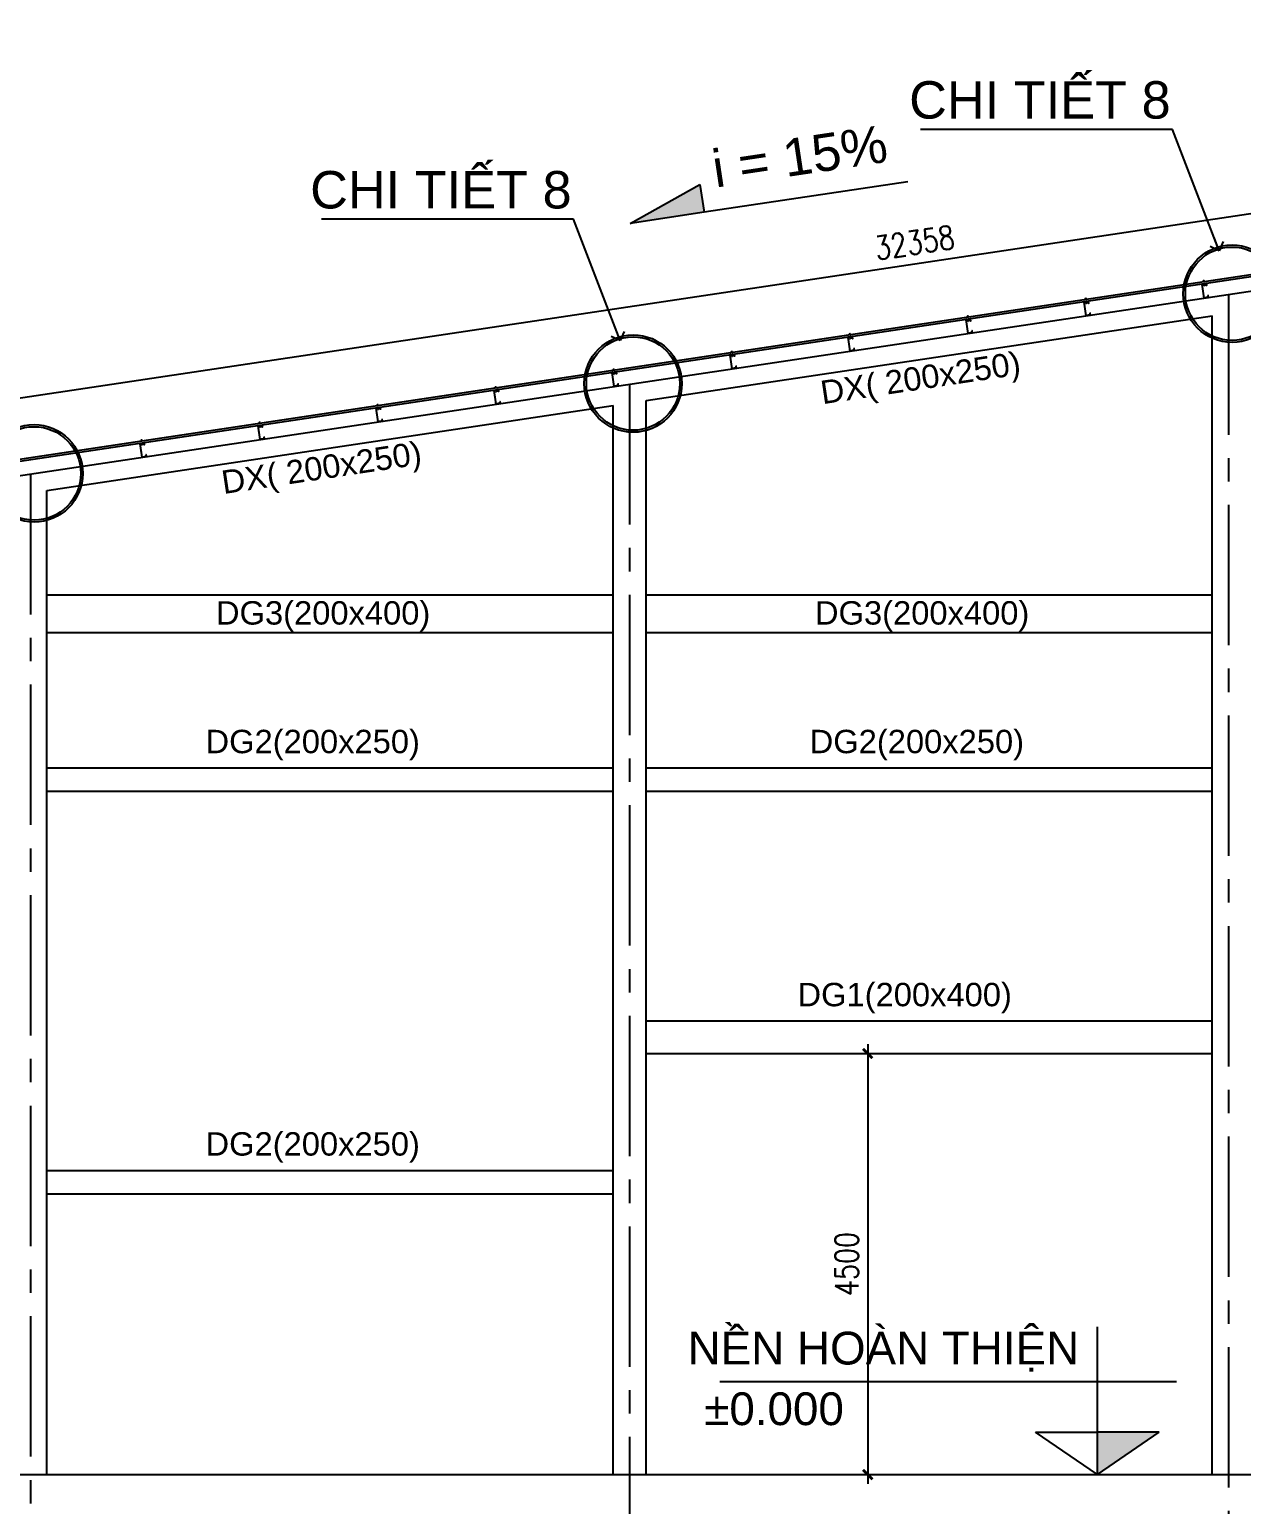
# Model space of a CAD drawing. Header units: inches. Extents: x 651127 to 1529722, y 768575 to 1021311.
# Drawn here: x 1013661 to 1026610, y 843677 to 859439 of the extents above; entities that cross this region are included whole.
import ezdxf
from ezdxf.enums import TextEntityAlignment as Align

# ---------------------------------------------------------------- set-up
doc = ezdxf.new("R2010")
doc.units = ezdxf.units.IN
doc.header["$LTSCALE"] = 1000
doc.header["$MEASUREMENT"] = 0
doc.linetypes.add('CENTER2', pattern=[1.125, 0.75, -0.125, 0.125, -0.125])
doc.layers.get('DEFPOINTS').update_dxf_attribs({"color": 8, "lineweight": 9})
for name, color, linetype in [('DWGshare.com_10', 7, 'Continuous'), ('DWGshare.com_16', 2, 'Continuous'), ('DWGshare.com_19', 136, 'Continuous'), ('DWGshare.com_2', 147, 'Continuous'), ('DWGshare.com_3', 7, 'Continuous'), ('DWGshare.com_32', 253, 'Continuous'), ('DWGshare.com_33', 9, 'Continuous'), ('DWGshare.com_34', 1, 'Continuous'), ('DWGshare.com_35', 9, 'Continuous'), ('DWGshare.com_4', 8, 'CENTER2')]:
    doc.layers.add(name, color=color, linetype=linetype)
doc.styles.add('DWGshare.com_11', font='VNI-HelveB.TTF')
doc.styles.add('DWGshare.com_14', font='romans.shx', dxfattribs={"width": 0.8})
doc.styles.add('DWGshare.com_4', font='romans.shx', dxfattribs={"width": 0.8})
doc.styles.add('DWGshare.com_6', font='VHELVEN.TTF')
doc.dimstyles.new('DWGshare.com_1', dxfattribs={"dimscale": 100, "dimtxt": 2.5, "dimasz": 1, "dimexe": 1, "dimexo": 1.5, "dimgap": 1, "dimtad": 1, "dimdec": 0, "dimzin": 0, "dimdsep": 46, "dimtxsty": 'DWGshare.com_4', "dimblk": 'DWGshare.com_1', "dimcen": 1.5, "dimdle": 1, "dimclrd": 256, "dimclre": 256, "dimclrt": 7, "dimadec": 0, "dimazin": 0, "dimtfac": 1, "dimtdec": 0, "dimtix": 1, "dimtmove": 2, "dimatfit": 3, "dimfxl": 1, "dimtolj": 1, "dimtzin": 0, "dimarcsym": 0})
doc.dimstyles.new('DWGshare.com_10', dxfattribs={"dimscale": 100, "dimtxt": 2.5, "dimasz": 1.5, "dimexe": 1.5, "dimexo": 1.5, "dimgap": 1, "dimtad": 1, "dimdec": 0, "dimzin": 0, "dimdsep": 46, "dimtxsty": 'DWGshare.com_14', "dimblk": 'DWGshare.com_1', "dimcen": 3, "dimdle": 1.5, "dimclrd": 252, "dimclre": 252, "dimclrt": 7, "dimadec": 0, "dimazin": 0, "dimtfac": 1, "dimtdec": 0, "dimtix": 1, "dimtmove": 2, "dimatfit": 3, "dimldrblk": 'DWGshare.com_13', "dimfxl": 1, "dimtolj": 1, "dimtzin": 0, "dimlwd": -1, "dimlwe": -1, "dimarcsym": 0})

# ---------------------------------------------------------------- blocks, each defined once
blk = doc.blocks.new('DWGshare.com_1')
at = {"color": 0, "linetype": 'ByBlock', "const_width": 0.3}
blk.add_lwpolyline([(-0.5, -0.5), (0.5, 0.5)], dxfattribs=at)
blk = doc.blocks.new('*D1250')
at = {"layer": 'DEFPOINTS', "color": 0, "transparency": 16777216}
for p in [(1039151, 859340), (1039273, 858529), (1007273, 853729)]:
    blk.add_point(p, dxfattribs=at)
at = {"layer": 'DWGshare.com_2', "lineweight": -2, "transparency": 16777216}
for p, q in [((1007052, 854525), (1039250, 859355)), ((1039250, 858677), (1039136, 859439)), ((1007250, 853877), (1007136, 854639))]:
    blk.add_line(p, q, dxfattribs=at)
at = {"layer": 'DWGshare.com_2', "lineweight": -2, "transparency": 16777216, "xscale": 100, "yscale": 100, "zscale": 100}
for p, rotation in [((1039151, 859340), 8.530765609948126), ((1007151, 854540), 188.5307656099481)]:
    blk.add_blockref('DWGshare.com_1', p, dxfattribs=dict(at, rotation=rotation))
at = {"layer": 'DWGshare.com_2', "color": 7, "transparency": 16777216, "insert": (1023117, 857162), "char_height": 250, "attachment_point": 5, "rotation": 8.5308, "style": 'DWGshare.com_4'}
blk.add_mtext('\\A1;32358', dxfattribs=at)
blk = doc.blocks.new('DWGshare.com_17')
for p, q in [((0, 0), (400, 150)), ((400, 150), (400, 0)), ((1500, 0), (400, 0)), ((400, 0), (0, 0))]:
    blk.add_line(p, q)
blk.add_solid([(0, 0), (400, 150), (400, 0)])
blk = doc.blocks.new('DWGshare.com_13')
at = {"color": 0, "linetype": 'ByBlock', "lineweight": -2}
for p, q in [((0, 0), (-1, 0)), ((-0.5, 0.5), (0, 0)), ((0, 0), (-0.5, -0.5))]:
    blk.add_line(p, q, dxfattribs=at)
blk = doc.blocks.new('*D1266')
at = {"layer": 'DEFPOINTS', "color": 0, "transparency": 16777216}
for p in [(1021540, 848497), (1021540, 843997), (1022617, 843997)]:
    blk.add_point(p, dxfattribs=at)
at = {"layer": 'DWGshare.com_2', "lineweight": -2, "transparency": 16777216}
for p, q in [((1021690, 848497), (1022717, 848497)), ((1022617, 848597), (1022617, 843897)), ((1021690, 843997), (1022717, 843997))]:
    blk.add_line(p, q, dxfattribs=at)
at = {"layer": 'DWGshare.com_2', "lineweight": -2, "transparency": 16777216, "xscale": 100, "yscale": 100, "zscale": 100}
for p, rotation in [((1022617, 848497), 90), ((1022617, 843997), 270)]:
    blk.add_blockref('DWGshare.com_1', p, dxfattribs=dict(at, rotation=rotation))
at = {"layer": 'DWGshare.com_2', "color": 7, "transparency": 16777216, "insert": (1022392, 846247), "char_height": 250, "attachment_point": 5, "rotation": 90, "style": 'DWGshare.com_4'}
blk.add_mtext('\\A1;4500', dxfattribs=at)

msp = doc.modelspace()

# ---------------------------------------------------------------- hatches: boundary and pattern name
at = {"layer": 'DWGshare.com_33', "linetype": 'Continuous'}
msp.add_hatch(color=256, dxfattribs=at).paths.add_polyline_path([(1025731.6, 844448.9), (1025070.6, 843996.9), (1025070.6, 844448.9)])

# ---------------------------------------------------------------- linework, layer by layer
at = {"layer": 'DWGshare.com_3'}
for p, q in [((1007272.5, 853728.9), (1039272.5, 858528.9)), ((1020247.5, 855472.9), (1026297.5, 856380.4)), ((1026297.5, 843996.9), (1026297.5, 856380.4)), ((1013847.5, 854512.9), (1019897.5, 855420.4)), ((1019897.5, 843996.9), (1019897.5, 855420.4)), ((1020247.5, 843996.9), (1020247.5, 855472.9)), ((1013847.5, 843996.9), (1013847.5, 854512.9)), ((1013847.5, 853396.9), (1019897.5, 853396.9)), ((1020247.5, 853396.9), (1026297.5, 853396.9)), ((1013847.5, 852996.9), (1019897.5, 852996.9)), ((1020247.5, 852996.9), (1026297.5, 852996.9)), ((1019897.5, 851546.9), (1013847.5, 851546.9)), ((1026297.5, 851546.9), (1020247.5, 851546.9)), ((1019897.5, 851296.9), (1013847.5, 851296.9)), ((1026297.5, 851296.9), (1020247.5, 851296.9)), ((1020247.5, 848846.9), (1026297.5, 848846.9)), ((1020247.5, 848496.9), (1026297.5, 848496.9)), ((1013847.5, 847246.9), (1019897.5, 847246.9)), ((1013847.5, 846996.9), (1019897.5, 846996.9))]:
    msp.add_line(p, q, dxfattribs=at)
at = {"layer": 'DWGshare.com_32', "ltscale": 0.9}
for points in [[(1026251.7, 856596), (1026254.2, 856579.2), (1026210.7, 856572.7), (1026189.3, 856715.1), (1026232.8, 856721.6), (1026235.4, 856704.8), (1026238.3, 856705.3), (1026235.4, 856725), (1026185.9, 856717.6), (1026208.2, 856569.3), (1026257.6, 856576.7), (1026254.6, 856596.5)], [(1024990.8, 856406.9), (1024993.3, 856390.1), (1024949.8, 856383.6), (1024928.4, 856526), (1024971.9, 856532.5), (1024974.5, 856515.7), (1024977.4, 856516.1), (1024974.5, 856535.9), (1024925, 856528.5), (1024947.3, 856380.1), (1024996.7, 856387.6), (1024993.8, 856407.3)], [(1023729.9, 856217.8), (1023732.4, 856200.9), (1023688.9, 856194.4), (1023667.5, 856336.8), (1023711.1, 856343.4), (1023713.6, 856326.5), (1023716.5, 856327), (1023713.6, 856346.8), (1023664.1, 856339.3), (1023686.4, 856191), (1023735.8, 856198.4), (1023732.9, 856218.2)], [(1022469, 856028.6), (1022471.5, 856011.8), (1022428, 856005.3), (1022406.6, 856147.7), (1022450.2, 856154.2), (1022452.7, 856137.4), (1022455.6, 856137.9), (1022452.7, 856157.6), (1022403.2, 856150.2), (1022425.5, 856001.9), (1022474.9, 856009.3), (1022472, 856029.1)], [(1021208.1, 855839.5), (1021210.6, 855822.7), (1021167.1, 855816.2), (1021145.8, 855958.6), (1021189.3, 855965.1), (1021191.8, 855948.3), (1021194.8, 855948.7), (1021191.8, 855968.5), (1021142.3, 855961.1), (1021164.6, 855812.7), (1021214, 855820.2), (1021211.1, 855839.9)], [(1019947.2, 855650.4), (1019949.7, 855633.5), (1019906.2, 855627), (1019884.9, 855769.4), (1019928.4, 855776), (1019930.9, 855759.1), (1019933.9, 855759.6), (1019930.9, 855779.4), (1019881.4, 855771.9), (1019903.7, 855623.6), (1019953.1, 855631), (1019950.2, 855650.8)], [(1018686.3, 855461.2), (1018688.8, 855444.4), (1018645.3, 855437.9), (1018624, 855580.3), (1018667.5, 855586.8), (1018670, 855570), (1018673, 855570.4), (1018670, 855590.2), (1018620.6, 855582.8), (1018642.8, 855434.5), (1018692.3, 855441.9), (1018689.3, 855461.7)], [(1017425.4, 855272.1), (1017427.9, 855255.3), (1017384.4, 855248.7), (1017363.1, 855391.2), (1017406.6, 855397.7), (1017409.1, 855380.9), (1017412.1, 855381.3), (1017409.1, 855401.1), (1017359.7, 855393.7), (1017381.9, 855245.3), (1017431.4, 855252.8), (1017428.4, 855272.5)], [(1016164.5, 855083), (1016167.1, 855066.1), (1016123.5, 855059.6), (1016102.2, 855202), (1016145.7, 855208.5), (1016148.2, 855191.7), (1016151.2, 855192.2), (1016148.2, 855212), (1016098.8, 855204.5), (1016121, 855056.2), (1016170.5, 855063.6), (1016167.5, 855083.4)], [(1014903.6, 854893.8), (1014906.2, 854877), (1014862.6, 854870.5), (1014841.3, 855012.9), (1014884.8, 855019.4), (1014887.3, 855002.6), (1014890.3, 855003), (1014887.3, 855022.8), (1014837.9, 855015.4), (1014860.1, 854867.1), (1014909.6, 854874.5), (1014906.6, 854894.3)]]:
    msp.add_lwpolyline(points, close=True, dxfattribs=at)
at = {"layer": 'DWGshare.com_33', "linetype": 'Continuous'}
for p, q in [((1025070.6, 843996.9), (1025070.6, 845576.8)), ((1021036.8, 844990.1), (1025916.7, 844990.1)), ((1024409.7, 844448.9), (1025070.6, 844448.9)), ((1025070.6, 843996.9), (1024409.7, 844448.9)), ((1025731.6, 844448.9), (1025070.6, 844448.9)), ((1025070.6, 843996.9), (1025731.6, 844448.9)), ((1024047.5, 843996.9), (1026297.5, 843996.9))]:
    msp.add_line(p, q, dxfattribs=at)
at = {"layer": 'DWGshare.com_33', "color": 1}
msp.add_line((1003533.1, 843996.9), (1072633.8, 843996.9), dxfattribs=at)
at = {"layer": 'DWGshare.com_33', "color": 5}
msp.add_lwpolyline([(1039272.5, 858680.6), (1007143.9, 853861.3), (1007140.2, 853886), (1039272.5, 858705.9)], dxfattribs=at)
at = {"layer": 'DWGshare.com_34', "ltscale": 100}
for centre, radius in [((1026509.4, 856615.4), 520.9), ((1026509.4, 856615.4), 499.1), ((1020109.4, 855655.4), 520.9), ((1020109.4, 855655.4), 499.1), ((1013709.4, 854695.4), 520.9), ((1013709.4, 854695.4), 499.1)]:
    msp.add_circle(centre, radius, dxfattribs=at)
at = {"layer": 'DWGshare.com_35'}
for p, q in [((1026200.5, 856746.1), (1026199.8, 856750.8)), ((1026213.8, 856748.1), (1026199.8, 856746)), ((1026199.9, 856745.3), (1026199.8, 856746)), ((1026213.9, 856747.4), (1026199.9, 856745.3)), ((1026201.4, 856751.7), (1026210.6, 856753.1)), ((1026201.5, 856745.5), (1026201.6, 856745.2)), ((1026212.3, 856746.8), (1026201.6, 856745.2)), ((1026203.2, 856751.3), (1026203.9, 856746.6)), ((1026215.6, 856718.5), (1026206.9, 856715.6)), ((1026206.9, 856715.6), (1026207.5, 856716.4)), ((1026206.9, 856715.6), (1026207.8, 856715)), ((1026207, 856717.6), (1026207.4, 856717.2)), ((1026215.9, 856716.3), (1026207.3, 856713.4)), ((1026207.3, 856713.4), (1026207.9, 856714.2)), ((1026207.3, 856713.4), (1026208.1, 856712.8)), ((1026207.4, 856717.2), (1026207.5, 856716.4)), ((1026213.1, 856718.5), (1026207.5, 856716.4)), ((1026215, 856717.7), (1026207.8, 856715)), ((1026207.8, 856715), (1026207.9, 856714.2)), ((1026215.1, 856716.9), (1026207.9, 856714.2)), ((1026215.3, 856715.5), (1026208.1, 856712.8)), ((1026208.1, 856712.8), (1026209.4, 856703.8)), ((1026209, 856752.2), (1026209.7, 856747.5)), ((1026209.4, 856703.8), (1026213.7, 856700.6)), ((1026212.2, 856747.1), (1026212.3, 856746.8)), ((1026212.3, 856752.7), (1026213, 856748)), ((1026214.4, 856713.5), (1026213.7, 856700.6)), ((1026216.9, 856704.9), (1026213.7, 856700.6)), ((1026215.7, 856704.7), (1026213.7, 856700.6)), ((1026213.8, 856748.1), (1026213.9, 856747.4)), ((1026214.4, 856713.5), (1026215.5, 856714.4)), ((1026216, 856714.1), (1026214.4, 856713.5)), ((1026214.4, 856713.5), (1026215.6, 856713.6)), ((1026214.4, 856713.5), (1026215.7, 856704.7)), ((1026215.6, 856718.5), (1026215, 856717.7)), ((1026215, 856717.7), (1026215.1, 856716.9)), ((1026215.9, 856716.3), (1026215.1, 856716.9)), ((1026215.6, 856718.5), (1026215.2, 856718.8)), ((1026215.9, 856716.3), (1026215.3, 856715.5)), ((1026215.3, 856715.5), (1026215.5, 856714.4)), ((1026216, 856714.1), (1026215.5, 856714.4)), ((1026216, 856714.1), (1026215.6, 856713.6)), ((1026215.6, 856713.6), (1026216.9, 856704.9)), ((1026216.9, 856704.9), (1026215.7, 856704.7)), ((1024952.9, 856559), (1024938.9, 856556.9)), ((1024939, 856556.1), (1024938.9, 856556.9)), ((1024939.7, 856557), (1024939, 856561.7)), ((1024953, 856558.2), (1024939, 856556.1)), ((1024940.5, 856562.6), (1024949.7, 856564)), ((1024951.4, 856557.7), (1024940.7, 856556.1)), ((1024940.7, 856556.4), (1024940.7, 856556.1)), ((1024942.3, 856562.1), (1024943, 856557.5)), ((1024954.7, 856529.4), (1024946, 856526.5)), ((1024946, 856526.5), (1024946.7, 856527.3)), ((1024946, 856526.5), (1024946.9, 856525.9)), ((1024946.1, 856528.5), (1024946.5, 856528.1)), ((1024955, 856527.2), (1024946.4, 856524.3)), ((1024946.4, 856524.3), (1024947, 856525.1)), ((1024946.4, 856524.3), (1024947.2, 856523.7)), ((1024946.5, 856528.1), (1024946.7, 856527.3)), ((1024952.2, 856529.4), (1024946.7, 856527.3)), ((1024954.1, 856528.6), (1024946.9, 856525.9)), ((1024946.9, 856525.9), (1024947, 856525.1)), ((1024954.2, 856527.8), (1024947, 856525.1)), ((1024954.4, 856526.4), (1024947.2, 856523.7)), ((1024947.2, 856523.7), (1024948.6, 856514.7)), ((1024948.1, 856563), (1024948.8, 856558.4)), ((1024948.6, 856514.7), (1024952.8, 856511.5)), ((1024951.3, 856558), (1024951.4, 856557.7)), ((1024951.4, 856563.5), (1024952.1, 856558.8)), ((1024953.5, 856524.4), (1024952.8, 856511.5)), ((1024956, 856515.8), (1024952.8, 856511.5)), ((1024954.8, 856515.6), (1024952.8, 856511.5)), ((1024952.9, 856559), (1024953, 856558.2)), ((1024953.5, 856524.4), (1024954.6, 856525.3)), ((1024955.1, 856524.9), (1024953.5, 856524.4)), ((1024953.5, 856524.4), (1024954.7, 856524.5)), ((1024953.5, 856524.4), (1024954.8, 856515.6)), ((1024954.7, 856529.4), (1024954.1, 856528.6)), ((1024954.1, 856528.6), (1024954.2, 856527.8)), ((1024955, 856527.2), (1024954.2, 856527.8)), ((1024954.7, 856529.4), (1024954.3, 856529.7)), ((1024955, 856527.2), (1024954.4, 856526.4)), ((1024954.4, 856526.4), (1024954.6, 856525.3)), ((1024955.1, 856524.9), (1024954.6, 856525.3)), ((1024955.1, 856524.9), (1024954.7, 856524.5)), ((1024954.7, 856524.5), (1024956, 856515.8)), ((1024956, 856515.8), (1024954.8, 856515.6)), ((1023692, 856369.8), (1023678, 856367.7)), ((1023678.1, 856367), (1023678, 856367.7)), ((1023678.8, 856367.8), (1023678.1, 856372.5)), ((1023692.1, 856369.1), (1023678.1, 856367)), ((1023679.6, 856373.5), (1023688.8, 856374.8)), ((1023690.5, 856368.6), (1023679.8, 856367)), ((1023679.8, 856367.2), (1023679.8, 856367)), ((1023681.4, 856373), (1023682.1, 856368.3)), ((1023693.8, 856340.3), (1023685.2, 856337.4)), ((1023685.2, 856339.3), (1023685.6, 856339)), ((1023685.2, 856337.4), (1023685.8, 856338.2)), ((1023685.2, 856337.4), (1023686, 856336.7)), ((1023694.2, 856338.1), (1023685.5, 856335.1)), ((1023685.5, 856335.1), (1023686.1, 856336)), ((1023685.5, 856335.1), (1023686.3, 856334.5)), ((1023685.6, 856339), (1023685.8, 856338.2)), ((1023691.3, 856340.2), (1023685.8, 856338.2)), ((1023693.2, 856339.5), (1023686, 856336.7)), ((1023686, 856336.7), (1023686.1, 856336)), ((1023693.3, 856338.7), (1023686.1, 856336)), ((1023693.5, 856337.2), (1023686.3, 856334.5)), ((1023686.3, 856334.5), (1023687.7, 856325.5)), ((1023687.2, 856373.9), (1023687.9, 856369.2)), ((1023687.7, 856325.5), (1023692, 856322.4)), ((1023690.4, 856368.8), (1023690.5, 856368.6)), ((1023690.5, 856374.4), (1023691.2, 856369.7)), ((1023692, 856369.8), (1023692.1, 856369.1)), ((1023692.6, 856335.3), (1023692, 856322.4)), ((1023695.1, 856326.7), (1023692, 856322.4)), ((1023693.9, 856326.5), (1023692, 856322.4)), ((1023692.6, 856335.3), (1023693.7, 856336.2)), ((1023694.2, 856335.8), (1023692.6, 856335.3)), ((1023692.6, 856335.3), (1023693.9, 856326.5)), ((1023692.6, 856335.3), (1023693.8, 856335.3)), ((1023693.8, 856340.3), (1023693.2, 856339.5)), ((1023693.2, 856339.5), (1023693.3, 856338.7)), ((1023694.2, 856338.1), (1023693.3, 856338.7)), ((1023693.8, 856340.3), (1023693.4, 856340.6)), ((1023694.2, 856338.1), (1023693.5, 856337.2)), ((1023693.5, 856337.2), (1023693.7, 856336.2)), ((1023694.2, 856335.8), (1023693.7, 856336.2)), ((1023694.2, 856335.8), (1023693.8, 856335.3)), ((1023693.8, 856335.3), (1023695.1, 856326.7)), ((1023695.1, 856326.7), (1023693.9, 856326.5)), ((1022431.1, 856180.7), (1022417.1, 856178.6)), ((1022417.2, 856177.9), (1022417.1, 856178.6)), ((1022417.9, 856178.7), (1022417.2, 856183.4)), ((1022431.2, 856180), (1022417.2, 856177.9)), ((1022418.7, 856184.3), (1022427.9, 856185.7)), ((1022429.6, 856179.4), (1022418.9, 856177.8)), ((1022418.9, 856178.1), (1022418.9, 856177.8)), ((1022420.5, 856183.9), (1022421.2, 856179.2)), ((1022426.3, 856184.8), (1022427, 856180.1)), ((1022429.6, 856185.3), (1022430.3, 856180.6)), ((1022429.6, 856179.7), (1022429.6, 856179.4)), ((1022431.1, 856180.7), (1022431.2, 856180)), ((1022432.9, 856151.1), (1022424.3, 856148.2)), ((1022424.3, 856150.2), (1022424.7, 856149.8)), ((1022424.3, 856148.2), (1022424.9, 856149)), ((1022424.3, 856148.2), (1022425.1, 856147.6)), ((1022433.3, 856148.9), (1022424.6, 856146)), ((1022424.6, 856146), (1022425.2, 856146.8)), ((1022424.6, 856146), (1022425.4, 856145.4)), ((1022424.7, 856149.8), (1022424.9, 856149)), ((1022430.4, 856151.1), (1022424.9, 856149)), ((1022432.3, 856150.3), (1022425.1, 856147.6)), ((1022425.1, 856147.6), (1022425.2, 856146.8)), ((1022432.4, 856149.5), (1022425.2, 856146.8)), ((1022432.7, 856148.1), (1022425.4, 856145.4)), ((1022425.4, 856145.4), (1022426.8, 856136.4)), ((1022426.8, 856136.4), (1022431.1, 856133.2)), ((1022431.7, 856146.1), (1022431.1, 856133.2)), ((1022434.2, 856137.5), (1022431.1, 856133.2)), ((1022433, 856137.3), (1022431.1, 856133.2)), ((1022431.7, 856146.1), (1022432.8, 856147)), ((1022433.3, 856146.7), (1022431.7, 856146.1)), ((1022431.7, 856146.1), (1022432.9, 856146.2)), ((1022431.7, 856146.1), (1022433, 856137.3)), ((1022432.9, 856151.1), (1022432.3, 856150.3)), ((1022432.3, 856150.3), (1022432.4, 856149.5)), ((1022433.3, 856148.9), (1022432.4, 856149.5)), ((1022432.9, 856151.1), (1022432.5, 856151.4)), ((1022433.3, 856148.9), (1022432.7, 856148.1)), ((1022432.7, 856148.1), (1022432.8, 856147)), ((1022433.3, 856146.7), (1022432.8, 856147)), ((1022433.3, 856146.7), (1022432.9, 856146.2)), ((1022432.9, 856146.2), (1022434.2, 856137.5)), ((1022434.2, 856137.5), (1022433, 856137.3)), ((1021170.2, 855991.6), (1021156.2, 855989.5)), ((1021156.3, 855988.7), (1021156.2, 855989.5)), ((1021157, 855989.6), (1021156.3, 855994.3)), ((1021170.3, 855990.8), (1021156.3, 855988.7)), ((1021157.8, 855995.2), (1021167, 855996.6)), ((1021168.7, 855990.3), (1021158, 855988.7)), ((1021158, 855989), (1021158, 855988.7)), ((1021159.6, 855994.7), (1021160.3, 855990.1)), ((1021172, 855962), (1021163.4, 855959.1)), ((1021163.4, 855961.1), (1021163.9, 855960.7)), ((1021163.4, 855959.1), (1021164, 855959.9)), ((1021163.4, 855959.1), (1021164.2, 855958.5)), ((1021172.4, 855959.8), (1021163.7, 855956.9)), ((1021163.7, 855956.9), (1021164.3, 855957.7)), ((1021163.7, 855956.9), (1021164.5, 855956.3)), ((1021163.9, 855960.7), (1021164, 855959.9)), ((1021169.5, 855962), (1021164, 855959.9)), ((1021171.4, 855961.2), (1021164.2, 855958.5)), ((1021164.2, 855958.5), (1021164.3, 855957.7)), ((1021171.5, 855960.4), (1021164.3, 855957.7)), ((1021171.8, 855959), (1021164.5, 855956.3)), ((1021164.5, 855956.3), (1021165.9, 855947.3)), ((1021165.4, 855995.6), (1021166.1, 855991)), ((1021165.9, 855947.3), (1021170.2, 855944.1)), ((1021168.7, 855996.1), (1021169.4, 855991.4)), ((1021168.7, 855990.6), (1021168.7, 855990.3)), ((1021170.2, 855991.6), (1021170.3, 855990.8)), ((1021170.8, 855957), (1021170.2, 855944.1)), ((1021173.3, 855948.4), (1021170.2, 855944.1)), ((1021172.1, 855948.2), (1021170.2, 855944.1)), ((1021170.8, 855957), (1021171.9, 855957.9)), ((1021172.4, 855957.5), (1021170.8, 855957)), ((1021170.8, 855957), (1021172, 855957.1)), ((1021170.8, 855957), (1021172.1, 855948.2)), ((1021172, 855962), (1021171.4, 855961.2)), ((1021171.4, 855961.2), (1021171.5, 855960.4)), ((1021172.4, 855959.8), (1021171.5, 855960.4)), ((1021172, 855962), (1021171.6, 855962.3)), ((1021172.4, 855959.8), (1021171.8, 855959)), ((1021171.8, 855959), (1021171.9, 855957.9)), ((1021172.4, 855957.5), (1021171.9, 855957.9)), ((1021172.4, 855957.5), (1021172, 855957.1)), ((1021172, 855957.1), (1021173.3, 855948.4)), ((1021173.3, 855948.4), (1021172.1, 855948.2)), ((1019909.3, 855802.4), (1019895.3, 855800.3)), ((1019895.4, 855799.6), (1019895.3, 855800.3)), ((1019896.1, 855800.4), (1019895.4, 855805.1)), ((1019909.4, 855801.7), (1019895.4, 855799.6)), ((1019896.9, 855806.1), (1019906.1, 855807.4)), ((1019907.8, 855801.2), (1019897.1, 855799.6)), ((1019897.1, 855799.8), (1019897.1, 855799.6)), ((1019898.7, 855805.6), (1019899.4, 855800.9)), ((1019911.1, 855772.9), (1019902.5, 855770)), ((1019902.5, 855771.9), (1019903, 855771.6)), ((1019902.5, 855770), (1019903.1, 855770.8)), ((1019902.5, 855770), (1019903.3, 855769.3)), ((1019911.5, 855770.6), (1019902.8, 855767.7)), ((1019902.8, 855767.7), (1019903.4, 855768.5)), ((1019902.8, 855767.7), (1019903.6, 855767.1)), ((1019903, 855771.6), (1019903.1, 855770.8)), ((1019908.6, 855772.8), (1019903.1, 855770.8)), ((1019910.5, 855772.1), (1019903.3, 855769.3)), ((1019903.3, 855769.3), (1019903.4, 855768.5)), ((1019910.7, 855771.3), (1019903.4, 855768.5)), ((1019910.9, 855769.8), (1019903.6, 855767.1)), ((1019903.6, 855767.1), (1019905, 855758.1)), ((1019904.5, 855806.5), (1019905.2, 855801.8)), ((1019905, 855758.1), (1019909.3, 855755)), ((1019907.8, 855807), (1019908.5, 855802.3)), ((1019907.8, 855801.4), (1019907.8, 855801.2)), ((1019909.3, 855802.4), (1019909.4, 855801.7)), ((1019909.9, 855767.9), (1019909.3, 855755)), ((1019912.4, 855759.3), (1019909.3, 855755)), ((1019911.2, 855759.1), (1019909.3, 855755)), ((1019909.9, 855767.9), (1019911, 855768.8)), ((1019911.5, 855768.4), (1019909.9, 855767.9)), ((1019909.9, 855767.9), (1019911.2, 855759.1)), ((1019909.9, 855767.9), (1019911.2, 855767.9)), ((1019911.1, 855772.9), (1019910.5, 855772.1)), ((1019910.5, 855772.1), (1019910.7, 855771.3)), ((1019911.1, 855772.9), (1019910.7, 855773.2)), ((1019911.5, 855770.6), (1019910.7, 855771.3)), ((1019911.5, 855770.6), (1019910.9, 855769.8)), ((1019910.9, 855769.8), (1019911, 855768.8)), ((1019911.5, 855768.4), (1019911, 855768.8)), ((1019911.5, 855768.4), (1019911.2, 855767.9)), ((1019911.2, 855767.9), (1019912.4, 855759.3)), ((1019912.4, 855759.3), (1019911.2, 855759.1)), ((1018648.4, 855613.3), (1018634.4, 855611.2)), ((1018634.6, 855610.5), (1018634.4, 855611.2)), ((1018635.2, 855611.3), (1018634.5, 855616)), ((1018648.5, 855612.5), (1018634.6, 855610.5)), ((1018636, 855616.9), (1018645.2, 855618.3)), ((1018646.9, 855612), (1018636.2, 855610.4)), ((1018636.2, 855610.7), (1018636.2, 855610.4)), ((1018637.8, 855616.5), (1018638.5, 855611.8)), ((1018650.2, 855583.7), (1018641.6, 855580.8)), ((1018641.6, 855582.8), (1018642.1, 855582.4)), ((1018641.6, 855580.8), (1018642.2, 855581.6)), ((1018641.6, 855580.8), (1018642.4, 855580.2)), ((1018650.6, 855581.5), (1018641.9, 855578.6)), ((1018641.9, 855578.6), (1018642.5, 855579.4)), ((1018641.9, 855578.6), (1018642.7, 855578)), ((1018642.1, 855582.4), (1018642.2, 855581.6)), ((1018647.7, 855583.7), (1018642.2, 855581.6)), ((1018649.6, 855582.9), (1018642.4, 855580.2)), ((1018642.4, 855580.2), (1018642.5, 855579.4)), ((1018649.8, 855582.1), (1018642.5, 855579.4)), ((1018650, 855580.7), (1018642.7, 855578)), ((1018642.7, 855578), (1018644.1, 855569)), ((1018643.6, 855617.4), (1018644.3, 855612.7)), ((1018644.1, 855569), (1018648.4, 855565.8)), ((1018646.9, 855617.9), (1018647.6, 855613.2)), ((1018646.9, 855612.3), (1018646.9, 855612)), ((1018648.4, 855613.3), (1018648.5, 855612.5)), ((1018649, 855578.7), (1018648.4, 855565.8)), ((1018651.6, 855570.1), (1018648.4, 855565.8)), ((1018650.4, 855569.9), (1018648.4, 855565.8)), ((1018649, 855578.7), (1018650.1, 855579.6)), ((1018650.6, 855579.3), (1018649, 855578.7)), ((1018649, 855578.7), (1018650.3, 855578.8)), ((1018649, 855578.7), (1018650.4, 855569.9)), ((1018650.2, 855583.7), (1018649.6, 855582.9)), ((1018649.6, 855582.9), (1018649.8, 855582.1)), ((1018650.6, 855581.5), (1018649.8, 855582.1)), ((1018650.2, 855583.7), (1018649.9, 855584)), ((1018650.6, 855581.5), (1018650, 855580.7)), ((1018650, 855580.7), (1018650.1, 855579.6)), ((1018650.6, 855579.3), (1018650.1, 855579.6)), ((1018650.6, 855579.3), (1018650.3, 855578.8)), ((1018650.3, 855578.8), (1018651.6, 855570.1)), ((1018651.6, 855570.1), (1018650.4, 855569.9)), ((1017374.3, 855422.2), (1017373.6, 855426.8)), ((1017387.5, 855424.2), (1017373.6, 855422.1)), ((1017373.7, 855421.3), (1017373.6, 855422.1)), ((1017387.6, 855423.4), (1017373.7, 855421.3)), ((1017375.1, 855427.8), (1017384.3, 855429.2)), ((1017386, 855422.9), (1017375.3, 855421.3)), ((1017375.3, 855421.6), (1017375.3, 855421.3)), ((1017376.9, 855427.3), (1017377.6, 855422.7)), ((1017389.3, 855394.6), (1017380.7, 855391.7)), ((1017380.7, 855393.7), (1017381.2, 855393.3)), ((1017380.7, 855391.7), (1017381.3, 855392.5)), ((1017380.7, 855391.7), (1017381.5, 855391.1)), ((1017389.7, 855392.4), (1017381, 855389.5)), ((1017381, 855389.5), (1017381.6, 855390.3)), ((1017381, 855389.5), (1017381.8, 855388.9)), ((1017381.2, 855393.3), (1017381.3, 855392.5)), ((1017386.8, 855394.6), (1017381.3, 855392.5)), ((1017388.7, 855393.8), (1017381.5, 855391.1)), ((1017381.5, 855391.1), (1017381.6, 855390.3)), ((1017388.9, 855393), (1017381.6, 855390.3)), ((1017389.1, 855391.6), (1017381.8, 855388.9)), ((1017381.8, 855388.9), (1017383.2, 855379.9)), ((1017382.7, 855428.2), (1017383.4, 855423.5)), ((1017383.2, 855379.9), (1017387.5, 855376.7)), ((1017386, 855423.2), (1017386, 855422.9)), ((1017386.1, 855428.7), (1017386.8, 855424)), ((1017387.5, 855424.2), (1017387.6, 855423.4)), ((1017388.1, 855389.6), (1017387.5, 855376.7)), ((1017390.7, 855381), (1017387.5, 855376.7)), ((1017389.5, 855380.8), (1017387.5, 855376.7)), ((1017388.1, 855389.6), (1017389.2, 855390.5)), ((1017389.7, 855390.1), (1017388.1, 855389.6)), ((1017388.1, 855389.6), (1017389.4, 855389.7)), ((1017388.1, 855389.6), (1017389.5, 855380.8)), ((1017389.3, 855394.6), (1017388.7, 855393.8)), ((1017388.7, 855393.8), (1017388.9, 855393)), ((1017389.7, 855392.4), (1017388.9, 855393)), ((1017389.3, 855394.6), (1017389, 855394.9)), ((1017389.7, 855392.4), (1017389.1, 855391.6)), ((1017389.1, 855391.6), (1017389.2, 855390.5)), ((1017389.7, 855390.1), (1017389.2, 855390.5)), ((1017389.7, 855390.1), (1017389.4, 855389.7)), ((1017389.4, 855389.7), (1017390.7, 855381)), ((1017390.7, 855381), (1017389.5, 855380.8)), ((1016113.4, 855233), (1016112.7, 855237.7)), ((1016126.6, 855235), (1016112.7, 855232.9)), ((1016112.8, 855232.2), (1016112.7, 855232.9)), ((1016126.7, 855234.3), (1016112.8, 855232.2)), ((1016114.2, 855238.7), (1016123.4, 855240)), ((1016125.1, 855233.8), (1016114.4, 855232.2)), ((1016114.4, 855232.4), (1016114.4, 855232.2)), ((1016116, 855238.2), (1016116.7, 855233.5)), ((1016121.9, 855239.1), (1016122.6, 855234.4)), ((1016125.1, 855234), (1016125.1, 855233.8)), ((1016125.2, 855239.6), (1016125.9, 855234.9)), ((1016126.6, 855235), (1016126.7, 855234.3)), ((1016128.5, 855205.5), (1016119.8, 855202.6)), ((1016119.8, 855204.5), (1016120.3, 855204.2)), ((1016119.8, 855202.6), (1016120.4, 855203.4)), ((1016119.8, 855202.6), (1016120.6, 855201.9)), ((1016128.8, 855203.2), (1016120.1, 855200.3)), ((1016120.1, 855200.3), (1016120.7, 855201.1)), ((1016120.1, 855200.3), (1016120.9, 855199.7)), ((1016120.3, 855204.2), (1016120.4, 855203.4)), ((1016125.9, 855205.4), (1016120.4, 855203.4)), ((1016127.8, 855204.7), (1016120.6, 855201.9)), ((1016120.6, 855201.9), (1016120.7, 855201.1)), ((1016128, 855203.9), (1016120.7, 855201.1)), ((1016128.2, 855202.4), (1016120.9, 855199.7)), ((1016120.9, 855199.7), (1016122.3, 855190.7)), ((1016122.3, 855190.7), (1016126.6, 855187.6)), ((1016127.2, 855200.5), (1016126.6, 855187.6)), ((1016129.8, 855191.9), (1016126.6, 855187.6)), ((1016128.6, 855191.7), (1016126.6, 855187.6)), ((1016127.2, 855200.5), (1016128.3, 855201.4)), ((1016128.8, 855201), (1016127.2, 855200.5)), ((1016127.2, 855200.5), (1016128.6, 855191.7)), ((1016127.2, 855200.5), (1016128.5, 855200.5)), ((1016128.5, 855205.5), (1016127.8, 855204.7)), ((1016127.8, 855204.7), (1016128, 855203.9)), ((1016128.8, 855203.2), (1016128, 855203.9)), ((1016128.5, 855205.5), (1016128.1, 855205.8)), ((1016128.8, 855203.2), (1016128.2, 855202.4)), ((1016128.2, 855202.4), (1016128.3, 855201.4)), ((1016128.8, 855201), (1016128.3, 855201.4)), ((1016128.8, 855201), (1016128.5, 855200.5)), ((1016128.5, 855200.5), (1016129.8, 855191.9)), ((1016129.8, 855191.9), (1016128.6, 855191.7)), ((1014852.5, 855043.9), (1014851.8, 855048.6)), ((1014865.7, 855045.9), (1014851.8, 855043.8)), ((1014851.9, 855043.1), (1014851.8, 855043.8)), ((1014865.8, 855045.1), (1014851.9, 855043.1)), ((1014853.4, 855049.5), (1014862.5, 855050.9)), ((1014864.2, 855044.6), (1014853.5, 855043)), ((1014853.5, 855043.3), (1014853.5, 855043)), ((1014855.1, 855049.1), (1014855.8, 855044.4)), ((1014867.6, 855016.3), (1014858.9, 855013.4)), ((1014858.9, 855015.4), (1014859.4, 855015)), ((1014858.9, 855013.4), (1014859.5, 855014.2)), ((1014858.9, 855013.4), (1014859.7, 855012.8)), ((1014867.9, 855014.1), (1014859.2, 855011.2)), ((1014859.2, 855011.2), (1014859.8, 855012)), ((1014859.2, 855011.2), (1014860.1, 855010.6)), ((1014859.4, 855015), (1014859.5, 855014.2)), ((1014865, 855016.3), (1014859.5, 855014.2)), ((1014867, 855015.5), (1014859.7, 855012.8)), ((1014859.7, 855012.8), (1014859.8, 855012)), ((1014867.1, 855014.7), (1014859.8, 855012)), ((1014867.3, 855013.3), (1014860.1, 855010.6)), ((1014860.1, 855010.6), (1014861.4, 855001.6)), ((1014861, 855050), (1014861.7, 855045.3)), ((1014861.4, 855001.6), (1014865.7, 854998.4)), ((1014864.2, 855044.9), (1014864.2, 855044.6)), ((1014864.3, 855050.5), (1014865, 855045.8)), ((1014865.7, 855045.9), (1014865.8, 855045.1)), ((1014866.4, 855011.3), (1014865.7, 854998.4)), ((1014868.9, 855002.7), (1014865.7, 854998.4)), ((1014867.7, 855002.5), (1014865.7, 854998.4)), ((1014866.4, 855011.3), (1014867.4, 855012.2)), ((1014867.9, 855011.9), (1014866.4, 855011.3)), ((1014866.4, 855011.3), (1014867.6, 855011.4)), ((1014866.4, 855011.3), (1014867.7, 855002.5)), ((1014867.6, 855016.3), (1014867, 855015.5)), ((1014867, 855015.5), (1014867.1, 855014.7)), ((1014867.9, 855014.1), (1014867.1, 855014.7)), ((1014867.6, 855016.3), (1014867.2, 855016.6)), ((1014867.9, 855014.1), (1014867.3, 855013.3)), ((1014867.3, 855013.3), (1014867.4, 855012.2)), ((1014867.9, 855011.9), (1014867.4, 855012.2)), ((1014867.9, 855011.9), (1014867.6, 855011.4)), ((1014867.6, 855011.4), (1014868.9, 855002.7)), ((1014868.9, 855002.7), (1014867.7, 855002.5))]:
    msp.add_line(p, q, dxfattribs=at)
for centre, radius, start, end in [((1026201.7, 856749.4), 2.34, 53.04127, 144.02026), ((1026203.1, 856752), 2.703e-13, 312.87686, 306.74398), ((1026207, 856745.9), 6.58, 71.85233, 125.20921), ((1026210.9, 856750.8), 2.34, 53.04127, 144.02026), ((1024940.9, 856560.3), 2.34, 53.04127, 144.02026), ((1024942.2, 856562.8), 2.703e-13, 312.87686, 306.74398), ((1024946.1, 856556.8), 6.58, 71.85233, 125.20921), ((1024950, 856561.6), 2.34, 53.04127, 144.02026), ((1023680, 856371.1), 2.34, 53.04127, 144.02026), ((1023681.3, 856373.7), 2.703e-13, 312.87686, 306.74398), ((1023685.2, 856367.6), 6.58, 71.85233, 125.20921), ((1023689.1, 856372.5), 2.34, 53.04127, 144.02026), ((1022419.1, 856182), 2.34, 53.04127, 144.02026), ((1022420.4, 856184.6), 2.703e-13, 312.87686, 306.74398), ((1022424.3, 856178.5), 6.58, 71.85233, 125.20921), ((1022428.2, 856183.4), 2.34, 53.04127, 144.02026), ((1021158.2, 855992.9), 2.34, 53.04127, 144.02026), ((1021159.5, 855995.4), 2.703e-13, 312.87686, 306.74398), ((1021163.4, 855989.4), 6.58, 71.85233, 125.20921), ((1021167.3, 855994.2), 2.34, 53.04127, 144.02026), ((1019897.3, 855803.7), 2.34, 53.04127, 144.02026), ((1019898.6, 855806.3), 2.703e-13, 312.87686, 306.74398), ((1019902.5, 855800.2), 6.58, 71.85233, 125.20921), ((1019906.4, 855805.1), 2.34, 53.04127, 144.02026), ((1018636.4, 855614.6), 2.34, 53.04127, 144.02026), ((1018637.7, 855617.2), 2.703e-13, 312.87686, 306.74398), ((1018641.6, 855611.1), 6.58, 71.85233, 125.20921), ((1018645.5, 855616), 2.34, 53.04127, 144.02026), ((1017375.5, 855425.5), 2.34, 53.04127, 144.02026), ((1017376.8, 855428), 2.703e-13, 312.87686, 306.74398), ((1017380.7, 855422), 6.58, 71.85233, 125.20921), ((1017384.6, 855426.8), 2.34, 53.04127, 144.02026), ((1016114.6, 855236.3), 2.34, 53.04127, 144.02026), ((1016115.9, 855238.9), 2.703e-13, 312.87686, 306.74398), ((1016119.8, 855232.8), 6.58, 71.85233, 125.20921), ((1016123.7, 855237.7), 2.34, 53.04127, 144.02026), ((1014853.7, 855047.2), 2.34, 53.04127, 144.02026), ((1014855, 855049.8), 2.703e-13, 312.87686, 306.74398), ((1014858.9, 855043.7), 6.58, 71.85233, 125.20921), ((1014862.9, 855048.6), 2.34, 53.04127, 144.02026)]:
    msp.add_arc(centre, radius, start, end, dxfattribs=at)
for points in [[(1026214.4, 856713.5), (1026214, 856713.8), (1026212.4, 856714.8), (1026209.2, 856712.9), (1026208.7, 856710.1), (1026208.8, 856708.6), (1026208.8, 856708)], [(1024953.5, 856524.4), (1024953.1, 856524.7), (1024951.5, 856525.7), (1024948.3, 856523.8), (1024947.8, 856520.9), (1024947.9, 856519.4), (1024947.9, 856518.8)], [(1023692.6, 856335.3), (1023692.2, 856335.6), (1023690.6, 856336.5), (1023687.4, 856334.7), (1023686.9, 856331.8), (1023687, 856330.3), (1023687, 856329.7)], [(1022431.7, 856146.1), (1022431.3, 856146.4), (1022429.7, 856147.4), (1022426.5, 856145.5), (1022426, 856142.7), (1022426.1, 856141.2), (1022426.1, 856140.6)], [(1021170.8, 855957), (1021170.4, 855957.3), (1021168.8, 855958.3), (1021165.6, 855956.4), (1021165.1, 855953.5), (1021165.2, 855952), (1021165.2, 855951.4)], [(1019909.9, 855767.9), (1019909.5, 855768.1), (1019907.9, 855769.1), (1019904.7, 855767.3), (1019904.2, 855764.4), (1019904.3, 855762.9), (1019904.4, 855762.3)], [(1018649, 855578.7), (1018648.6, 855579), (1018647, 855580), (1018643.9, 855578.1), (1018643.3, 855575.3), (1018643.4, 855573.8), (1018643.5, 855573.2)], [(1017388.1, 855389.6), (1017387.7, 855389.9), (1017386.1, 855390.9), (1017383, 855389), (1017382.4, 855386.1), (1017382.5, 855384.6), (1017382.6, 855384)], [(1016127.2, 855200.5), (1016126.8, 855200.7), (1016125.2, 855201.7), (1016122.1, 855199.9), (1016121.5, 855197), (1016121.6, 855195.5), (1016121.7, 855194.9)], [(1014866.4, 855011.3), (1014865.9, 855011.6), (1014864.3, 855012.6), (1014861.2, 855010.7), (1014860.6, 855007.9), (1014860.7, 855006.4), (1014860.8, 855005.8)]]:
    msp.add_open_spline(points, degree=3, knots=[0, 0, 0, 0, 1.5231624, 5.4675409, 8.216002, 10.0138921, 10.0138921, 10.0138921, 10.0138921], dxfattribs=at)
at = {"layer": 'DWGshare.com_4', "ltscale": 2}
for p, q in [((1026472.5, 856608.9), (1026472.5, 840532.9)), ((1020072.5, 855648.9), (1020072.5, 840532.9)), ((1013672.5, 854688.9), (1013672.5, 840532.9))]:
    msp.add_line(p, q, dxfattribs=at)

# ---------------------------------------------------------------- block references
at = {"layer": 'DWGshare.com_16', "xscale": 1.999999999817529, "yscale": 1.999999999817529, "zscale": 1.999999999817529, "rotation": 8.530765610607764}
msp.add_blockref('DWGshare.com_17', (1020076.7, 857366.8), dxfattribs=at)

# ---------------------------------------------------------------- texts
at = {"layer": 'DWGshare.com_10', "style": 'DWGshare.com_6'}
for s, height, p in [('CHI TIEÁT 8', 400, (1024456, 858744)), ('CHI TIEÁT 8', 400, (1018056, 857784)), ('DG3(200x400)', 250, (1016797.7, 853174)), ('DG3(200x400)', 250, (1023197.7, 853174)), ('DG2(200x250)', 250, (1016686.5, 851799.5)), ('DG2(200x250)', 250, (1023141.4, 851799.5)), ('DG1(200x400)', 250, (1023011.3, 849095.4)), ('DG2(200x250)', 250, (1016686.5, 847499.5))]:
    msp.add_text(s, height=height, dxfattribs=at).set_placement(p, align=Align.MIDDLE)
at = {"layer": 'DWGshare.com_10'}
for s, height, style, p in [('i = 15%', 400, 'DWGshare.com_11', (1021888.9, 858093.4)), ('DX( 200x250)', 250, 'DWGshare.com_6', (1023184.6, 855687.1)), ('DX( 200x250)', 250, 'DWGshare.com_6', (1016784.6, 854727.1))]:
    msp.add_text(s, height=height, rotation=8.53077, dxfattribs=dict(at, style=style)).set_placement(p, align=Align.MIDDLE)
at = {"layer": 'DWGshare.com_16', "style": 'DWGshare.com_6'}
for s, p in [('NEÀN HOAØN THIEÄN', (1022784.1, 845362.6)), ('%%P0.000', (1021615.7, 844700.5))]:
    msp.add_text(s, height=350, dxfattribs=at).set_placement(p, align=Align.MIDDLE)

# ---------------------------------------------------------------- dimensions: what is measured, and where the dimension line sits
at = {"layer": 'DWGshare.com_2'}
dim = msp.add_aligned_dim(p1=(1007272.5, 853728.9), p2=(1039272.5, 858528.9), distance=820.1, dimstyle='DWGshare.com_1', dxfattribs=at)
dim.commit()
dim.dimension.update_dxf_attribs({"geometry": '*D1250', "text_midpoint": (1023117.5, 857162.4)})
dim = msp.add_linear_dim(base=(1022617, 843996.9), p1=(1021540, 848496.9), p2=(1021540, 843996.9), angle=90, dimstyle='DWGshare.com_1', dxfattribs=at)
dim.commit()
dim.dimension.update_dxf_attribs({"geometry": '*D1266', "text_midpoint": (1022392, 846246.9)})

# ---------------------------------------------------------------- leaders
at = {"layer": 'DWGshare.com_19'}
for points in [[(1026372.6, 857075.4), (1025874.6, 858371.5), (1023179.3, 858371.5)], [(1019972.6, 856115.4), (1019474.6, 857411.5), (1016779.3, 857411.5)]]:
    msp.add_leader(points, dimstyle='DWGshare.com_10', override={"dimgap": 1, "dimtad": 0}, dxfattribs=at)

doc.saveas('drawing.dxf')
